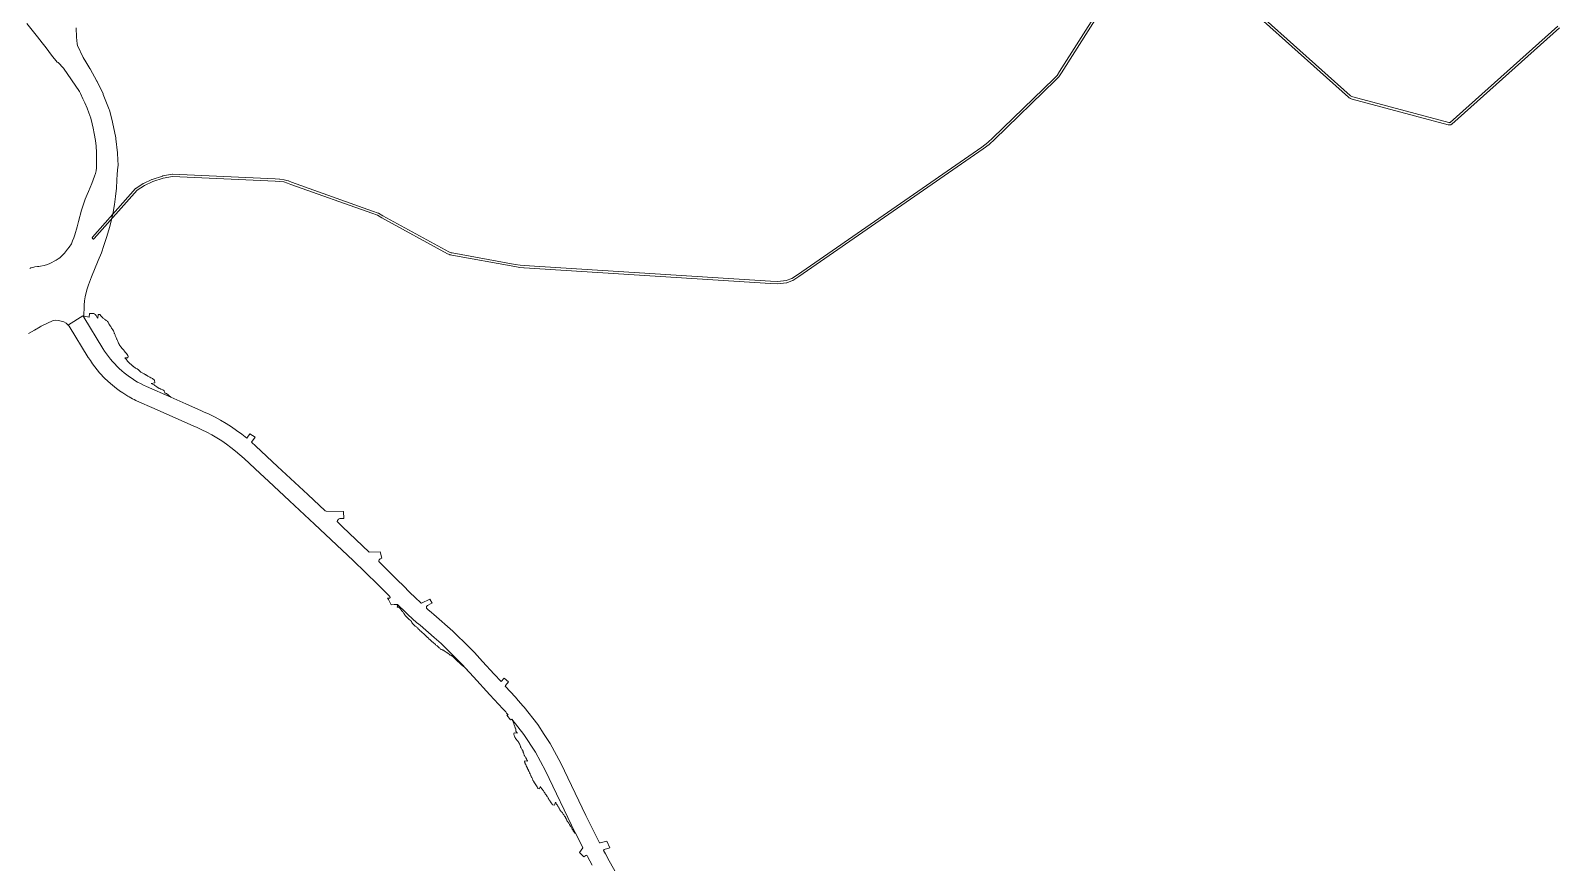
# Model space of a CAD drawing. Header units: inches. Extents: x 704148 to 723432, y 7075344 to 7101810.
# Drawn here: x 716174 to 718858, y 7080157 to 7081619 of the extents above; entities that cross this region are included whole.
import ezdxf

# ---------------------------------------------------------------- set-up
doc = ezdxf.new("R2010")
doc.units = ezdxf.units.IN
doc.header["$MEASUREMENT"] = 0
doc.layers.add('gisdb.gisadmin', color=7, linetype='Continuous', lineweight=9, true_color=0xccf5fc)

msp = doc.modelspace()

# ---------------------------------------------------------------- linework, layer by layer
at = {"layer": 'gisdb.gisadmin'}
for points in [[(718085.1316, 7081705.1932), (717983.6082, 7081544.4983), (717983.5694, 7081544.4394), (717978.8601, 7081537.5368), (717978.718, 7081537.3527), (717978.6834, 7081537.3139), (717973.1905, 7081531.3113), (717973.1057, 7081531.224), (717865.9221, 7081427.5279), (717856.9894, 7081418.922), (717856.8612, 7081418.8087), (717856.7854, 7081418.7502), (717845.8676, 7081410.7337), (717845.8241, 7081410.7026), (717522.4607, 7081186.3131), (717522.3885, 7081186.2653), (717511.793, 7081179.573), (717511.6955, 7081179.5153), (717511.4167, 7081179.3874), (717501.0695, 7081175.5725), (717501.0298, 7081175.5583), (717500.6915, 7081175.4738), (717500.6081, 7081175.4624), (717485.6038, 7081173.7211), (717485.3394, 7081173.708), (717485.2875, 7081173.7096), (717472.5182, 7081174.258), (717472.4777, 7081174.2602), (717039.9684, 7081201.6255), (717039.8494, 7081201.6366), (717032.5769, 7081202.5351), (717032.5075, 7081202.5449), (717023.945, 7081203.9085), (717023.9031, 7081203.9156), (716913.217, 7081223.9606), (716911.3142, 7081224.3273), (716911.2273, 7081224.346), (716909.2387, 7081224.8229), (716908.9894, 7081224.9001), (716908.9054, 7081224.9345), (716907.3197, 7081225.6263), (716907.1775, 7081225.6952), (716905.8821, 7081226.3867), (716790.3349, 7081289.6281), (716790.2951, 7081289.6505), (716782.5405, 7081294.1275), (716772.6886, 7081297.6708), (716630.585, 7081348.3855), (716630.5416, 7081348.4015), (716630.5109, 7081348.4136), (716624.854, 7081350.689), (716618.1429, 7081352.6201), (716610.6055, 7081353.6072), (716602.8096, 7081353.9577), (716422.6869, 7081362.3022), (716406.5157, 7081359.2123), (716388.1734, 7081353.281), (716373.4382, 7081346.5564), (716360.7606, 7081338.0324), (716285.522, 7081253.0453), (716285.2842, 7081252.8176), (716284.9952, 7081252.6224), (716284.6767, 7081252.4803), (716284.3385, 7081252.3958), (716283.9906, 7081252.3712), (716283.6438, 7081252.4075), (716283.3086, 7081252.5033), (716282.9951, 7081252.656), (716282.7128, 7081252.8608), (716282.4705, 7081253.1115), (716282.2754, 7081253.4004), (716282.1333, 7081253.7188), (716282.0487, 7081254.0571), (716282.0242, 7081254.4049), (716282.0604, 7081254.7518), (716282.1563, 7081255.087), (716282.309, 7081255.4005), (716282.5201, 7081255.69), (716357.9346, 7081340.8758), (716358.1725, 7081341.1036), (716358.3162, 7081341.2099), (716371.3419, 7081349.968), (716371.4871, 7081350.0568), (716371.6276, 7081350.1277), (716386.6177, 7081356.9687), (716386.7957, 7081357.0398), (716386.8326, 7081357.0522), (716405.4027, 7081363.057), (716405.6427, 7081363.1185), (716422.1683, 7081366.2762), (716422.2295, 7081366.2869), (716422.5774, 7081366.3115), (716422.6363, 7081366.3096), (716602.992, 7081357.9542), (716610.8714, 7081357.5999), (716611.0413, 7081357.5851), (716618.8111, 7081356.5676), (716618.9319, 7081356.5479), (716619.1046, 7081356.5065), (716626.0592, 7081354.5053), (716626.2217, 7081354.4509), (716626.2524, 7081354.4388), (716631.968, 7081352.1397), (716774.038, 7081301.4371), (716784.0627, 7081297.8317), (716784.1014, 7081297.8173), (716784.3858, 7081297.6817), (716792.2743, 7081293.1274), (716907.7924, 7081229.9018), (716908.9912, 7081229.2619), (716910.3434, 7081228.6721), (716912.1168, 7081228.2467), (716913.9509, 7081227.8933), (717024.5949, 7081207.856), (717033.1016, 7081206.5014), (717040.2806, 7081205.6144), (717472.7114, 7081178.2541), (717485.3004, 7081177.7134), (717499.9095, 7081179.4088), (717509.8347, 7081183.0681), (717520.2147, 7081189.6242), (717843.5226, 7081413.9751), (717854.3097, 7081421.8956), (717863.1436, 7081430.4063), (717970.2801, 7081534.057), (717975.6353, 7081539.9093), (717980.2446, 7081546.6649), (718081.788, 7081707.3913)], [(718341.1153, 7081638.0706), (718490.1689, 7081504.6774), (718491.1655, 7081503.8445), (718492.2336, 7081503.0879), (718493.4208, 7081502.5364), (718494.8421, 7081502.1158), (718663.7715, 7081457.1364), (718663.9779, 7081457.0694), (718664.4734, 7081456.8763), (718665.0232, 7081456.7307), (718665.0605, 7081456.7301), (718665.173, 7081456.7531), (718665.5551, 7081456.9046), (718665.9811, 7081457.2307), (718854.929, 7081626.3575)], [(716172.0787, 7081200.7356), (716174.1288, 7081201.687), (716176.6944, 7081202.5671), (716179.1585, 7081203.0621), (716181.2513, 7081203.4393), (716185.5583, 7081203.937), (716188.4011, 7081204.3184), (716191.1321, 7081204.6847), (716197.2851, 7081206.1046), (716203.4618, 7081207.8926), (716207.198, 7081209.5754), (716211.0637, 7081211.3164), (716214.9458, 7081213.2894), (716218.7395, 7081215.2176), (716221.9629, 7081217.3441), (716225.107, 7081219.4184), (716227.8964, 7081222.065), (716233.3187, 7081227.6918), (716238.6377, 7081234.4077), (716241.4759, 7081238.2865), (716245.3608, 7081244.0331), (716247.4583, 7081249.1608), (716249.6138, 7081254.4304), (716251.0842, 7081259.4745), (716255.4092, 7081273.7579), (716257.9952, 7081283.0276), (716263.3372, 7081303.1729), (716266.6476, 7081313.7501), (716269.5432, 7081322.2851), (716272.9569, 7081330.9005), (716275.2338, 7081335.9429), (716281.1463, 7081349.7504), (716286.1358, 7081362.9788), (716287.6214, 7081367.5797), (716288.6556, 7081372.3026), (716289.2368, 7081377.3099), (716289.4833, 7081383.7416), (716289.5794, 7081394.072), (716289.5217, 7081404.6005), (716288.8369, 7081415.7682), (716287.5119, 7081425.5031), (716285.4415, 7081437.7607), (716283.6885, 7081447.0146), (716281.926, 7081454.9456), (716279.1876, 7081464.562), (716275.9306, 7081473.9859), (716272.886, 7081482.1143), (716269.0174, 7081491.4622), (716265.5203, 7081498.9471), (716261.485, 7081507.7864), (716259.7238, 7081511.5003), (716231.42, 7081552.63), (716221.99, 7081562.68), (716220.13, 7081563.34), (716210.46, 7081575.67), (716200.99, 7081588.28), (716193.93, 7081597.34), (716185.94, 7081607.57), (716167.37, 7081631.16)], [(716253.61, 7081623.32), (716254.16, 7081607.04), (716255.55, 7081595.04), (716256.1, 7081592.39), (716266.2346, 7081571.3764), (716270.6174, 7081563.5896), (716277.9397, 7081551.8827), (716278.2667, 7081551.3306), (716290.0398, 7081529.9155), (716290.3934, 7081529.228), (716300.8947, 7081507.3415), (716301.3137, 7081506.3768), (716311.556, 7081480.1426), (716311.6704, 7081479.8393), (716312.0479, 7081478.6359), (716317.4484, 7081458.2485), (716317.6255, 7081457.4971), (716323.3261, 7081429.9138), (716323.4031, 7081429.5114), (716323.5341, 7081428.5906), (716326.2344, 7081403.706), (716326.3039, 7081402.7809), (716327.1886, 7081381.6341), (716327.2008, 7081381.0489), (716327.0982, 7081379.3574), (716325.5243, 7081366.4253), (716325.3579, 7081355.7744), (716324.426, 7081341.497), (716323.0202, 7081327.2584), (716321.1422, 7081313.0744), (716318.5463, 7081299.4009), (716315.4743, 7081285.8264), (716311.9299, 7081272.3675), (716307.5104, 7081256.6764), (716302.5184, 7081241.158), (716297.8986, 7081227.8739), (716292.6091, 7081214.842), (716280.8449, 7081185.9845), (716275.3068, 7081171.6841), (716273.0115, 7081165.1303), (716270.9826, 7081158.4892), (716269.2592, 7081151.0882), (716268.2456, 7081143.5571), (716267.9513, 7081135.9638), (716267.1586, 7081114.9077), (716265.6758, 7081117.3305), (716240.0872, 7081101.6709), (716241.5371, 7081099.3017), (716236.0315, 7081104.2994), (716231.923, 7081106.6343), (716227.5154, 7081108.3387), (716222.9049, 7081109.3753), (716218.1919, 7081109.7217), (716213.4794, 7081109.3702), (716192.2894, 7081099.1121), (716190.4765, 7081097.951), (716180.3241, 7081092.0661), (716169.921, 7081086.6367)], [(718857.6645, 7081623.4367), (718668.5926, 7081454.199), (718668.5181, 7081454.1355), (718668.4746, 7081454.1012), (718667.7665, 7081453.5591), (718667.5211, 7081453.3983), (718667.2878, 7081453.2879), (718666.4837, 7081452.969), (718666.3985, 7081452.9375), (718666.1467, 7081452.8687), (718665.6458, 7081452.7664), (718665.5593, 7081452.7507), (718665.2114, 7081452.7261), (718664.7124, 7081452.7346), (718664.3656, 7081452.771), (718664.2343, 7081452.801), (718663.3398, 7081453.0379), (718663.1309, 7081453.1057), (718662.6339, 7081453.2993), (718493.7864, 7081498.2567), (718493.7336, 7081498.2716), (718492.1442, 7081498.7419), (718491.9958, 7081498.7922), (718491.869, 7081498.8459), (718490.3832, 7081499.5361), (718490.1965, 7081499.6352), (718490.0697, 7081499.718), (718488.7873, 7081500.6264), (718488.6606, 7081500.7239), (718487.5778, 7081501.6289), (718487.5491, 7081501.6535), (718487.5268, 7081501.6731), (718338.4309, 7081635.1041)], [(717159.5162, 7080152.5364), (717151.2651, 7080167.4649), (717150.1073, 7080169.636), (717148.712, 7080169.2952), (717146.8879, 7080168.3781), (717144.8618, 7080166.7802), (717137.52, 7080174.42), (717143.0585, 7080182.8544), (717133.6307, 7080201.9258), (717130.476, 7080208.3073), (717129.9834, 7080209.3322), (717077.5856, 7080318.3486), (717060.0817, 7080351.0331), (717039.7957, 7080382.0677), (717018.7258, 7080409.0559), (717016.0089, 7080407.8248), (717009.9773, 7080415.7615), (717011.3994, 7080416.2107), (717012.182, 7080416.4579), (717009.4212, 7080419.6017), (717007.7925, 7080421.4563), (717002.6678, 7080427.0456), (716980.0964, 7080451.6634), (716951.0852, 7080483.3049), (716951.0851, 7080483.3049), (716951.0818, 7080483.3084), (716930.8107, 7080505.4175), (716894.7131, 7080541.4938), (716882.2192, 7080552.6114), (716857.8161, 7080573.7091), (716855.4329, 7080575.7776), (716851.2403, 7080578.5229), (716836.397, 7080591.9513), (716833.183, 7080595.897), (716818.0746, 7080610.4428), (716811.8099, 7080610.0602), (716811.8098, 7080610.0602), (716806.9861, 7080609.7655), (716801.8423, 7080618.8587), (716800.4306, 7080621.3542), (716800.4317, 7080621.3543), (716804.1657, 7080621.5087), (716804.2761, 7080621.6128), (716804.5058, 7080621.8588), (716804.6517, 7080622.0547), (716804.7799, 7080622.2626), (716804.8896, 7080622.4808), (716804.9798, 7080622.7078), (716805.0083, 7080622.803), (716805.0498, 7080622.9418), (716805.0679, 7080623.0293), (716805.0993, 7080623.1811), (716805.1148, 7080623.3059), (716805.1243, 7080623.382), (716805.1233, 7080623.3865), (716803.0972, 7080625.4114), (716791.5224, 7080636.999), (716783.3443, 7080645.1863), (716739.8566, 7080687.7183), (716672.0561, 7080751.6591), (716628.099, 7080792.5942), (716591.1966, 7080826.9597), (716576.5855, 7080840.5663), (716548.4545, 7080866.7634), (716541.0124, 7080873.4655), (716533.3507, 7080879.9153), (716525.4781, 7080886.1059), (716517.4031, 7080892.0302), (716509.135, 7080897.6817), (716500.6828, 7080903.0541), (716492.056, 7080908.1413), (716483.2642, 7080912.9378), (716474.3171, 7080917.4381), (716465.2249, 7080921.6373), (716460.1819, 7080923.865), (716432.6616, 7080936.0218), (716386.7289, 7080956.3121), (716364.8302, 7080965.9857), (716358.7215, 7080968.8079), (716355.2605, 7080970.5505), (716352.7112, 7080971.834), (716346.8061, 7080975.0606), (716344.5706, 7080976.3817), (716341.0128, 7080978.4841), (716335.3381, 7080982.1005), (716329.7882, 7080985.9057), (716329.0085, 7080986.4797), (716324.3694, 7080989.8955), (716324.3681, 7080989.8966), (716313.9506, 7080998.4098), (716313.9497, 7080998.4105), (716313.9489, 7080998.4113), (716304.1262, 7081007.6069), (716294.9433, 7081017.443), (716286.4432, 7081027.8737), (716286.4427, 7081027.8743), (716282.4603, 7081033.2986), (716278.6627, 7081038.8537), (716275.6151, 7081043.6504), (716275.0541, 7081044.5335), (716241.5372, 7081099.3017), (716241.5371, 7081099.3017), (716240.0872, 7081101.6709), (716265.6758, 7081117.3305), (716267.1586, 7081114.9077), (716300.6427, 7081060.1931), (716303.71, 7081055.3653), (716306.938, 7081050.6434), (716310.323, 7081046.0328), (716313.8611, 7081041.5387), (716317.5485, 7081037.1662), (716321.3809, 7081032.9202), (716325.354, 7081028.8055), (716329.4632, 7081024.8268), (716333.7039, 7081020.9886), (716338.0714, 7081017.2952), (716342.5607, 7081013.7508), (716347.1666, 7081010.3595), (716351.884, 7081007.125), (716356.7076, 7081004.0511), (716361.6318, 7081001.1412), (716366.6512, 7080998.3985), (716371.76, 7080995.8263), (716376.9524, 7080993.4274), (716419.6487, 7080974.5668), (716445.9516, 7080962.9477), (716445.9517, 7080962.9477), (716473.4419, 7080950.8041), (716477.3471, 7080949.0791), (716487.4715, 7080944.4007), (716497.432, 7080939.3828), (716507.2173, 7080934.0312), (716516.8162, 7080928.352), (716526.2177, 7080922.3516), (716535.411, 7080916.037), (716544.3857, 7080909.4154), (716553.1315, 7080902.4942), (716558.3421, 7080910.2742), (716567.6659, 7080904.1849), (716561.5445, 7080895.3639), (716568.8996, 7080888.7178), (716607.3292, 7080852.9302), (716660.279, 7080803.336), (716691.0178, 7080774.6911), (716692.4615, 7080774.2222), (716722.8428, 7080773.7698), (716723.5582, 7080761.3818), (716716.4748, 7080761.0976), (716714.1025, 7080760.3589), (716712.2391, 7080758.154), (716711.9749, 7080755.8918), (716721.0601, 7080746.9153), (716768.2653, 7080702.4245), (716787.386, 7080702.7574), (716790.374, 7080691.5192), (716787.544, 7080690.6193), (716786.8543, 7080690.1456), (716785.5746, 7080688.5086), (716785.1286, 7080686.9024), (716785.1467, 7080685.8196), (716803.9169, 7080667.0354), (716804.0053, 7080666.9469), (716818.8287, 7080652.1124), (716826.9709, 7080643.9757), (716840.0491, 7080630.9062), (716848.3791, 7080622.977), (716848.39, 7080622.9666), (716859.3477, 7080612.5722), (716860.0247, 7080612.751), (716874.4373, 7080619.8042), (716874.5194, 7080619.8444), (716878.7409, 7080612.8094), (716875.9557, 7080611.4705), (716871.3673, 7080609.2647), (716870.3185, 7080608.5791), (716869.4829, 7080607.6453), (716868.9174, 7080606.5271), (716868.6606, 7080605.3007), (716868.7288, 7080604.0876), (716871.3471, 7080601.7473), (716871.3479, 7080601.7465), (716871.3506, 7080601.7441), (716877.4366, 7080596.4035), (716881.4714, 7080592.9153), (716881.4724, 7080592.9144), (716914.9743, 7080563.6181), (716943.4028, 7080535.2064), (716952.923, 7080525.6917), (716967.1672, 7080510.1561), (716987.4416, 7080488.0435), (716999.631, 7080474.7491), (717005.1733, 7080480.7307), (717012.5739, 7080474.3112), (717007.5408, 7080467.7062), (717007.1292, 7080466.571), (717024.7085, 7080447.398), (717029.9048, 7080441.7305), (717038.5942, 7080431.9413), (717039.6361, 7080430.7675), (717040.1737, 7080430.0837), (717064.1671, 7080399.5615), (717075.5556, 7080382.1388), (717085.885, 7080366.3363), (717104.6245, 7080331.3446), (717148.7251, 7080239.591), (717161.7254, 7080212.554), (717172.3675, 7080191.5468), (717172.3758, 7080191.5314), (717172.6083, 7080191.5054), (717173.6889, 7080191.5793), (717185.4883, 7080194.7544), (717190.3149, 7080182.991), (717180.6015, 7080179.6824), (717179.5247, 7080178.3474), (717182.9597, 7080172.1355), (717189.6353, 7080160.0629), (717204.664, 7080132.8843)]]:
    msp.add_lwpolyline(points, dxfattribs=at)
for points in [[(716290.0427, 7081115.829), (716290.8257, 7081114.5496), (716291.4782, 7081113.4834), (716292.4106, 7081119.6229), (716295.1063, 7081119.514), (716296.1248, 7081118.3787), (716296.4657, 7081118.0011), (716297.5291, 7081116.8933), (716298.2502, 7081116.1622), (716298.6152, 7081115.7994), (716299.7102, 7081114.7109), (716300.3836, 7081113.9506), (716300.7847, 7081113.6099), (716301.5869, 7081112.9284), (716302.7903, 7081111.9062), (716303.6879, 7081111.2832), (716304.6137, 7081110.6773), (716305.0856, 7081110.3799), (716306.5149, 7081109.496), (716307.3773, 7081108.8514), (716308.6565, 7081107.8756), (716308.9309, 7081107.4574), (716309.7241, 7081106.1842), (716310.447, 7081104.868), (716311.1689, 7081103.5512), (716311.6498, 7081102.6731), (716312.4168, 7081101.3839), (716313.2397, 7081100.1289), (716314.3423, 7081098.4589), (716314.9328, 7081097.6479), (716316.0153, 7081095.9655), (716316.5723, 7081095.134), (716317.8857, 7081093.0068), (716318.1318, 7081092.5712), (716319.0857, 7081090.8102), (716319.7109, 7081089.4341), (716320.2955, 7081088.0333), (716320.669, 7081087.0895), (716320.855, 7081086.6171), (716321.4242, 7081085.2068), (716322, 7081083.8006), (716322.3838, 7081082.8631), (716322.9596, 7081081.4569), (716323.7347, 7081079.5864), (716324.7321, 7081077.2659), (716325.1111, 7081076.3254), (716325.4888, 7081075.3875), (716326.1203, 7081073.9859), (716326.7485, 7081072.5768), (716327.3735, 7081071.1596), (716328.1509, 7081069.3759), (716328.4607, 7081068.6585), (716328.806, 7081067.9636), (716329.3722, 7081066.9526), (716330.1482, 7081065.616), (716330.7775, 7081064.6455), (716331.443, 7081063.7008), (716332.5472, 7081062.1209), (716333.0371, 7081061.5256), (716333.2926, 7081061.2363), (716334.311, 7081060.0778), (716334.5647, 7081059.7877), (716335.5778, 7081058.6273), (716336.0848, 7081058.048), (716336.5906, 7081057.468), (716337.0952, 7081056.8871), (716337.8497, 7081056.014), (716338.5984, 7081055.1358), (716339.0766, 7081054.5317), (716339.3205, 7081054.2337), (716339.89, 7081053.7109), (716340.9983, 7081052.64), (716341.9067, 7081051.3839), (716343.0081, 7081049.7725), (716344.1658, 7081047.6585), (716344.7539, 7081046.5993), (716344.6172, 7081043.6522), (716340.0198, 7081043.4117), (716339.3123, 7081043.3869), (716339.5943, 7081043.0963), (716340.1581, 7081042.5146), (716341.0032, 7081041.6411), (716341.5662, 7081041.0579), (716342.1291, 7081040.4741), (716342.5646, 7081039.7549), (716342.9931, 7081039.0246), (716343.2407, 7081038.694), (716343.4825, 7081038.3565), (716343.9398, 7081037.6506), (716344.4688, 7081037.0206), (716344.7552, 7081036.7293), (716345.3459, 7081036.1662), (716345.9462, 7081035.6136), (716346.5464, 7081035.0605), (716347.1528, 7081034.5142), (716347.4561, 7081034.241), (716348.0625, 7081033.6943), (716348.6689, 7081033.1471), (716349.535, 7081032.2726), (716350.1087, 7081031.6832), (716350.6829, 7081031.0929), (716351.2928, 7081030.5455), (716351.9382, 7081030.0425), (716352.9114, 7081029.2946), (716353.569, 7081028.8075), (716355.6137, 7081027.4447), (716356.9639, 7081026.5221), (716357.9332, 7081025.7704), (716359.6577, 7081024.6718), (716360.7418, 7081024.0872), (716362.8537, 7081022.8431), (716363.5449, 7081022.4106), (716363.8195, 7081022.0842), (716364.7931, 7081020.568), (716365.3933, 7081019.9805), (716366.3796, 7081019.2328), (716367.3878, 7081018.5177), (716368.4105, 7081017.8243), (716369.4935, 7081017.2326), (716370.9501, 7081016.4674), (716372.7999, 7081015.5672), (716373.8932, 7081014.9988), (716375.3009, 7081014.1459), (716376.7443, 7081013.3582), (716377.1059, 7081013.1625), (716379.5533, 7081011.6133), (716380.939, 7081010.6875), (716382.7611, 7081009.7107), (716384.753, 7081008.6943), (716385.6439, 7081008.2362), (716387.4218, 7081007.3114), (716389.1272, 7081006.2225), (716390.7634, 7081004.9767), (716391.1802, 7081004.683), (716391.8327, 7080999.9729), (716385.1854, 7080998.5364), (716387.4722, 7080997.5262), (716389.3016, 7080996.7181), (716390.6737, 7080996.112), (716391.5087, 7080995.5274), (716391.5536, 7080995.4392), (716391.9236, 7080995.2291), (716395.233, 7080992.8217), (716399.4675, 7080990.0337), (716401.7377, 7080988.9859), (716402.0762, 7080988.8292), (716402.2047, 7080988.8055), (716405.4315, 7080987.4484), (716405.882, 7080987.2309), (716406.7727, 7080986.7725), (716407.6374, 7080986.2552), (716408.0323, 7080985.9116), (716409.044, 7080983.2523), (716409.6091, 7080982.0568), (716409.9879, 7080981.6769), (716412.2942, 7080980.7108), (716419.6487, 7080974.5668), (716376.9524, 7080993.4274), (716371.76, 7080995.8263), (716366.6512, 7080998.3985), (716361.6318, 7081001.1412), (716356.7076, 7081004.0511), (716351.884, 7081007.125), (716347.1666, 7081010.3595), (716342.5607, 7081013.7508), (716338.0714, 7081017.2952), (716333.7039, 7081020.9886), (716329.4632, 7081024.8268), (716325.354, 7081028.8055), (716321.3809, 7081032.9202), (716317.5485, 7081037.1662), (716313.8611, 7081041.5387), (716310.323, 7081046.0328), (716306.938, 7081050.6434), (716303.71, 7081055.3653), (716300.6427, 7081060.1931), (716267.1586, 7081114.9077), (716267.2267, 7081116.7174), (716276.2839, 7081115.3226), (716277.2162, 7081121.4621), (716284.8767, 7081121.4605), (716285.6188, 7081120.7422), (716286.3979, 7081120.0467), (716286.7802, 7081119.6944), (716287.5446, 7081118.9898), (716288.4316, 7081118.3603), (716288.7377, 7081117.9614)], [(716930.8107, 7080505.4175), (716951.0818, 7080483.3084), (716944.7373, 7080490.0777), (716934.9658, 7080500.8407), (716933.6953, 7080501.2356), (716928.9766, 7080505.5217), (716926.0647, 7080508.1269), (716924.2369, 7080509.7445), (716921.4784, 7080512.4857), (716919.7869, 7080514.2292), (716916.752, 7080517.377), (716916.0374, 7080518.0372), (716914.9721, 7080519.0336), (716914.5285, 7080519.2783), (716913.6289, 7080519.7545), (716913.2052, 7080520.0179), (716912.4694, 7080520.655), (716911.7396, 7080521.2977), (716911.2089, 7080521.4532), (716910.5562, 7080521.4859), (716909.9576, 7080521.5719), (716909.5393, 7080521.8382), (716908.8597, 7080522.528), (716906.3227, 7080524.7818), (716903.4509, 7080526.6873), (716899.7079, 7080529.0686), (716898.8721, 7080529.5909), (716898.4542, 7080529.8517), (716897.5998, 7080530.353), (716897.065, 7080530.4895), (716895.997, 7080530.762), (716894.931, 7080531.0341), (716894.3964, 7080531.1675), (716894.0129, 7080531.4616), (716893.6685, 7080531.7975), (716892.9723, 7080532.4615), (716891.9053, 7080533.433), (716891.1967, 7080534.0835), (716890.4721, 7080534.7167), (716889.7051, 7080535.3036), (716888.9572, 7080535.9108), (716887.886, 7080536.877), (716887.1722, 7080537.5213), (716886.4584, 7080538.1657), (716885.3876, 7080539.1322), (716884.317, 7080540.0989), (716883.2463, 7080541.0656), (716881.434, 7080542.6453), (716880.344, 7080543.5901), (716879.6174, 7080544.22), (716878.9127, 7080544.875), (716877.1204, 7080546.4778), (716876.3929, 7080547.156), (716874.9197, 7080548.5101), (716873.0699, 7080550.1929), (716872.322, 7080550.8569), (716869.7104, 7080553.1877), (716868.254, 7080554.5611), (716866.4646, 7080556.3139), (716865.0295, 7080557.712), (716863.2237, 7080559.4458), (716861.7339, 7080560.7806), (716860.6434, 7080561.8128), (716859.136, 7080563.1273), (716857.2824, 7080564.8059), (716856.1776, 7080565.8215), (716854.7566, 7080567.2359), (716852.9705, 7080569.0166), (716851.8851, 7080570.1164), (716851.1626, 7080570.8506), (716849.9206, 7080571.7702), (716849.0937, 7080572.385), (716847.0693, 7080573.972), (716846.7206, 7080574.3531), (716845.258, 7080575.8002), (716844.5279, 7080576.5248), (716844.1627, 7080576.8869), (716843.7976, 7080577.249), (716843.406, 7080578.3516), (716843.2449, 7080578.9407), (716842.6731, 7080579.8395), (716842.3639, 7080580.2625), (716841.7379, 7080581.0995), (716841.1339, 7080581.96), (716840.8433, 7080582.4025), (716840.4431, 7080582.7239), (716839.7819, 7080582.7576), (716839.0314, 7080583.4561), (716837.9231, 7080584.523), (716836.7929, 7080585.5657), (716836.0391, 7080586.2605), (716834.9078, 7080587.3021), (716834.1616, 7080588.0051), (716833.7935, 7080588.3619), (716833.1024, 7080589.1243), (716832.1283, 7080590.3343), (716831.4858, 7080591.1477), (716830.8366, 7080591.9534), (716830.2719, 7080592.8485), (716829.9819, 7080593.2877), (716829.0549, 7080594.5432), (716828.4369, 7080595.3793), (716827.5088, 7080596.6312), (716826.8898, 7080597.4646), (716826.5803, 7080597.8811), (716825.6513, 7080599.1291), (716825.0253, 7080599.9534), (716824.3993, 7080600.777), (716823.7775, 7080601.6045), (716822.848, 7080602.8479), (716821.5993, 7080604.4941), (716821.2839, 7080604.9019), (716820.9684, 7080605.3096), (716820.3988, 7080605.4565), (716819.7275, 7080605.5), (716819.0505, 7080605.5383), (716818.365, 7080605.5688), (716817.8509, 7080605.775), (716817.4425, 7080606.0892), (716818.2176, 7080607.6077), (716818.0972, 7080608.2133), (716817.8657, 7080608.7055), (716817.595, 7080609.1576), (716816.8638, 7080609.5166), (716811.8099, 7080610.0602), (716818.0746, 7080610.4428), (716833.183, 7080595.897), (716836.397, 7080591.9513), (716851.2403, 7080578.5229), (716855.4329, 7080575.7776), (716857.8161, 7080573.7091), (716882.2192, 7080552.6114), (716894.7131, 7080541.4938)], [(717018.7258, 7080409.0559), (717039.7957, 7080382.0677), (717060.0817, 7080351.0331), (717077.5856, 7080318.3486), (717129.9834, 7080209.3322), (717128.5391, 7080208.7343), (717128.0798, 7080209.6231), (717127.3536, 7080210.9383), (717126.8452, 7080211.8035), (717126.3368, 7080212.6686), (717125.3619, 7080214.4191), (717124.5798, 7080215.7074), (717123.7977, 7080216.9958), (717123.2764, 7080217.8547), (717122.4943, 7080219.1431), (717121.9778, 7080220.0043), (717121.2048, 7080221.2971), (717120.7055, 7080222.1666), (717120.0489, 7080223.5153), (717119.261, 7080224.8009), (717118.4414, 7080226.0712), (717118.1321, 7080226.4773), (717117.1687, 7080227.6785), (717116.8494, 7080228.0798), (717116.6032, 7080228.5162), (717116.3912, 7080228.9691), (717115.8051, 7080229.7969), (717115.0739, 7080231.1097), (717114.6685, 7080232.0244), (717114.0536, 7080233.3931), (717113.6437, 7080234.3056), (717113.0288, 7080235.6743), (717112.5529, 7080236.5551), (717111.6339, 7080237.7777), (717111.0213, 7080238.5927), (717110.2282, 7080239.8758), (717109.721, 7080240.7415), (717108.9395, 7080242.0302), (717108.0921, 7080243.2872), (717107.2565, 7080244.5498), (717106.2574, 7080245.7339), (717105.518, 7080246.4879), (717104.8425, 7080247.2728), (717104.2116, 7080248.0791), (717103.5998, 7080248.8945), (717103.0158, 7080249.7234), (717102.5034, 7080250.5866), (717102.0346, 7080251.4708), (717101.5746, 7080252.3592), (717101.1178, 7080253.2491), (717100.6653, 7080254.1412), (717099.874, 7080255.4251), (717099.306, 7080256.2616), (717098.733, 7080257.0957), (717098.4459, 7080257.5125), (717097.8403, 7080258.3309), (717097.1766, 7080259.1214), (717096.9599, 7080259.572), (717096.5267, 7080260.4733), (717096.0935, 7080261.3746), (717095.8769, 7080261.8253), (717095.4437, 7080262.7266), (717095.2271, 7080263.1772), (717093.3547, 7080257.8393), (717090.3589, 7080258.0636), (717090.0755, 7080258.4821), (717089.2252, 7080259.7377), (717088.9409, 7080260.1558), (717088.3719, 7080260.9918), (717087.8029, 7080261.8278), (717087.2272, 7080262.6606), (717086.9311, 7080263.0731), (717086.3391, 7080263.8981), (717085.7515, 7080264.7251), (717085.1577, 7080265.5493), (717084.59, 7080266.3859), (717084.2949, 7080266.7988), (717083.9998, 7080267.2117), (717083.7047, 7080267.6247), (717083.0457, 7080268.9722), (717082.8249, 7080269.4208), (717082.5983, 7080269.8667), (717082.1197, 7080270.7462), (717081.532, 7080271.5732), (717080.8331, 7080272.3468), (717080.3076, 7080273.2037), (717079.5193, 7080274.4891), (717078.7148, 7080275.7667), (717078.1824, 7080276.6203), (717077.8726, 7080277.0262), (717077.2423, 7080277.8327), (717076.1933, 7080279.5475), (717075.4126, 7080280.8365), (717074.8477, 7080281.6746), (717074.0035, 7080282.9331), (717073.1675, 7080284.1956), (717072.5092, 7080284.9886), (717071.0894, 7080286.5252), (717070.3707, 7080287.2893), (717069.8993, 7080288.1723), (717069.6827, 7080288.6229), (717069.4661, 7080289.0736), (717069.0329, 7080289.9749), (717068.7081, 7080290.6507), (717066.2942, 7080286.4395), (717064.3786, 7080287.1831), (717064.1193, 7080287.6132), (717063.8599, 7080288.0432), (717063.6005, 7080288.4733), (717063.3416, 7080288.9037), (717062.8741, 7080289.7885), (717057.4391, 7080298.826), (717057.104, 7080299.2197), (717056.4252, 7080300.003), (717055.8666, 7080300.844), (717055.631, 7080301.2855), (717055.2655, 7080302.2194), (717054.9578, 7080303.181), (717054.5783, 7080304.1081), (717053.9497, 7080305.4702), (717053.5306, 7080306.3783), (717053.1021, 7080307.2151), (717052.4751, 7080308.4193), (717052.0574, 7080309.2222), (717051.4964, 7080310.4585), (717051.1601, 7080311.3017), (717050.8239, 7080312.1453), (717050.4622, 7080312.9765), (717049.6598, 7080314.6279), (717048.6917, 7080316.6464), (717048.4806, 7080317.0469), (717048.2697, 7080317.4474), (717047.9264, 7080318.2895), (717047.5471, 7080319.1131), (717047.168, 7080319.937), (717046.9731, 7080320.3462), (717046.5448, 7080321.1444), (717046.3308, 7080321.5435), (717045.9447, 7080322.3643), (717045.8493, 7080322.8272), (717045.754, 7080323.2904), (717045.278, 7080324.0636), (717045.0297, 7080324.4445), (717044.5903, 7080325.2372), (717044.3879, 7080325.643), (717044.1979, 7080326.0556), (717043.8179, 7080326.8812), (717043.4379, 7080327.7071), (717043.058, 7080328.5334), (717042.8701, 7080328.9478), (717042.5172, 7080329.7899), (717042.1668, 7080330.6338), (717041.8162, 7080331.4783), (717041.4657, 7080332.3234), (717041.115, 7080333.169), (717040.7644, 7080334.0152), (717040.5779, 7080334.4321), (717041.1623, 7080335.8231), (717046.0898, 7080335.2332), (717045.9785, 7080335.43), (717045.5361, 7080336.2373), (717045.3149, 7080336.641), (717045.0938, 7080337.0447), (717044.6201, 7080337.834), (717044.3803, 7080338.2269), (717044.0449, 7080339.0971), (717043.6954, 7080339.9599), (717043.4728, 7080340.3633), (717042.9835, 7080341.144), (717042.4762, 7080341.9138), (717041.7256, 7080343.0743), (717041.4904, 7080343.4701), (717041.02, 7080344.2617), (717040.6231, 7080345.0982), (717040.4436, 7080345.5282), (717040.1046, 7080346.4011), (717039.7992, 7080347.2956), (717039.6465, 7080347.7432), (717039.3408, 7080348.6392), (717039.0349, 7080349.5362), (717038.7307, 7080350.4354), (717038.4264, 7080351.3358), (717038.2741, 7080351.7863), (717037.9695, 7080352.6883), (717037.8031, 7080353.1308), (717037.6319, 7080353.5704), (717037.2479, 7080354.4238), (717036.7675, 7080355.2156), (717036.2646, 7080355.9929), (717035.5104, 7080357.1591), (717034.7564, 7080358.3254), (717034.5051, 7080358.7143), (717034.1774, 7080359.608), (717033.885, 7080360.5265), (717033.6256, 7080361.4686), (717033.3796, 7080362.4213), (717033.2448, 7080362.8904), (717032.8662, 7080363.7559), (717032.477, 7080364.6151), (717032.08, 7080365.4699), (717031.6555, 7080366.3066), (717031.4432, 7080366.7252), (717031.0186, 7080367.5628), (717030.5153, 7080368.3464), (717029.7157, 7080369.4907), (717029.0719, 7080370.1755), (717028.3028, 7080370.7708), (717027.6289, 7080371.4323), (717027.3338, 7080371.7926), (717026.504, 7080372.9127), (717025.6477, 7080374.0136), (717025.2046, 7080374.8403), (717024.3012, 7080376.4831), (717023.8815, 7080377.3291), (717023.5168, 7080378.2169), (717023.0574, 7080379.0355), (717022.8652, 7080380.0548), (717022.7731, 7080380.5684), (717022.2144, 7080381.8998), (717022.1744, 7080382.4551), (717022.0522, 7080382.9488), (717022.7796, 7080384.6794), (717028.1697, 7080384.3282), (717027.7304, 7080384.881), (717026.8449, 7080385.9934), (717025.6647, 7080387.4765), (717025.4126, 7080387.8801), (717025.3449, 7080389.024), (717025.351, 7080389.6281), (717025.351, 7080390.8302), (717025.2883, 7080391.384), (717024.7698, 7080392.792), (717024.4231, 7080393.7321), (717024.0641, 7080394.6641), (717023.581, 7080396.1097), (717023.2713, 7080397.0857), (717022.6509, 7080399.0436), (717022.3325, 7080400.0191), (717021.8386, 7080401.4731), (717021.5111, 7080402.4465), (717021.2049, 7080403.4397), (717020.89, 7080404.428), (717020.7846, 7080404.9661), (717020.4271, 7080405.9225), (717018.816, 7080408.3485)]]:
    msp.add_lwpolyline(points, close=True, dxfattribs=at)

doc.saveas('drawing.dxf')
